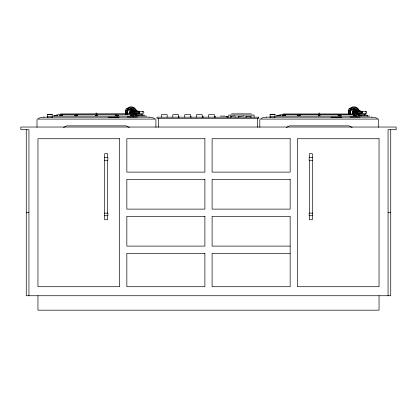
<?xml version="1.0" encoding="UTF-8"?>
<svg xmlns="http://www.w3.org/2000/svg" width="417" height="417" viewBox="0 0 417 417"><rect width="100%" height="100%" fill="white"/><g stroke="black" fill="none" stroke-linecap="round" stroke-linejoin="round"><path stroke-width="0.63" d="M355.383 113.429L355.383 112.877M355.711 113.429L355.711 112.877L355.195 112.877L355.253 113.429M74.784 115.728C77.432 116.296 78.651 114.076 74.784 115.728L76.551 115.728M297.582 115.728C300.381 116.192 301.512 114.029 297.582 115.728L299.349 115.728M133.273 113.429L133.404 112.293M356.071 113.429L356.201 112.293M356.243 115.832L353.194 115.186L356.238 115.837M134.482 113.429L134.858 112.293M357.286 113.429L357.661 112.293M134.555 113.778L60.189 114.023M357.353 113.778L357.056 114.05L282.987 114.023M127.743 110.515L128.055 110.203L134.258 110.203L134.571 110.51M350.541 114.133L350.556 110.474A0.933 0.876 -90 0 1 350.77 109.911M118.308 115.728L117.683 115.848A1.392 0.292 5.1 0 1 117.052 115.817L115.457 115.248L116.114 115.128A1.392 0.292 5.1 0 1 116.739 115.165L118.308 115.728L115.853 115.728M341.106 115.728L340.481 115.848A1.392 0.292 5.1 0 1 339.855 115.817L338.255 115.248L338.912 115.128A1.392 0.292 5.1 0 1 339.542 115.165L341.106 115.728L339.266 115.728M282.544 115.832L285.337 115.186L282.575 115.843M350.556 110.474L357.056 110.203L357.369 110.51M139.028 113.033L139.21 112.204L138.658 111.61M361.951 112.856L360.903 113.195M142.385 112.032L143.12 111.589L138.454 111.589M365.188 112.032C366.147 110.531 367.737 113.137 365.959 113.299L355.331 113.299M137.068 113.434L136.265 112.1L130.177 112.1L130.177 111.579L131.006 110.958L138.037 110.958L138.762 111.579L138.762 113.434L131.96 113.429L131.584 112.293M359.871 113.434L359.068 112.1L352.975 112.1L352.975 111.579L353.804 110.958L360.835 110.958L361.565 111.579L361.565 113.434L354.758 113.429L354.387 112.293M59.787 115.728L62.534 115.186L59.787 115.728L60.997 115.728M63.546 127.503L66.73 125.851L126.179 125.851L129.364 127.503M286.349 127.503L289.534 125.851L348.982 125.851L352.167 127.503M136.734 113.195L137.725 113.174M138.871 113.174L138.105 113.195M359.751 113.195L360.523 113.174M38.228 118.418L41.544 117.344L44.421 117.135M261.032 118.418L263.659 117.485L266.833 117.135M56.53 115.181L53.955 115.843L60.189 114.248L132.726 114.248M279.327 115.181L276.726 115.843L282.987 114.248L355.524 114.248M132.528 113.299L143.38 113.268L143.959 112.204L143.099 111.589M96.457 115.128C93.278 115.942 99.632 115.942 96.457 115.128A1.345 0.287 -1.6 0 1 97.052 115.165M319.255 115.128C316.081 115.942 322.435 115.942 319.255 115.128A1.345 0.287 -1.6 0 1 319.855 115.165M149.187 117.135L148.515 117.141L151.371 117.344L154.681 118.418M371.318 117.141L371.985 117.135M130.266 108.498L132.043 108.498M353.069 108.498L354.846 108.498M133.513 108.722L126.596 108.722A0.933 0.876 -90 0 0 125.83 109.614L125.83 114.029M356.316 108.722L349.399 108.722A0.933 0.876 -90 0 0 348.628 109.614L348.628 114.029M133.513 109.614L127.367 109.614A0.933 0.876 -90 0 0 126.596 110.505L126.596 114.133M356.316 109.614L350.165 109.614A0.933 0.876 -90 0 0 349.399 110.505L349.399 114.133M127.352 114.055A0.975 0.975 0 0 1 127.253 113.805L127.253 110.442A0.975 0.975 0 0 1 127.988 109.723L134.326 109.718A0.975 0.975 0 0 1 135.056 110.442M350.15 114.055A0.975 0.975 0 0 1 350.051 113.805L350.056 110.442A0.975 0.975 0 0 1 350.786 109.723L357.124 109.718A0.975 0.975 0 0 1 357.859 110.442M130.177 111.579L138.762 111.579M352.975 111.579L361.565 111.579M366.121 111.61L361.711 111.589A0.943 0.85 -90 0 1 362.123 112.444M132.914 112.877L132.392 112.877L132.45 113.429M95.874 113.132L97.036 113.132M318.677 113.132L319.839 113.132M231.555 113.862L251.289 113.862M47.288 114.399L52.182 114.399M270.091 114.399L274.98 114.399M133.059 114.529L134.326 114.529A0.975 0.975 0 0 0 135.056 113.805M132.96 114.732L142.927 114.732M356.332 114.732L365.73 114.732M135.103 115.181L144.709 115.181M357.901 115.181L367.513 115.181M56.295 115.248L57.598 115.248M61.283 115.248L62.56 115.248M75.941 115.248L77.718 115.248M115.108 115.248L117.297 115.248M130.401 115.248C139.507 116.838 126.502 114.842 131.694 115.248M134.644 115.248L138.58 115.764M279.098 115.248L281.006 115.248M284.081 115.248L285.364 115.248M298.739 115.248L300.516 115.248M337.906 115.248L340.095 115.248M353.204 115.248L354.497 115.248M358.047 115.248L361.383 115.764M132.059 115.728L133.299 115.728M282.585 115.728L283.795 115.728M354.862 115.728L356.097 115.728M53.037 116.072L146.805 116.072M220.395 116.077L225.123 116.077M232.79 116.077L234.907 116.077M242.386 116.077L243.898 116.077M275.84 116.072L369.608 116.072M190.543 116.536L191.122 116.536L191.122 117.182M225.79 116.536L227.562 116.536L227.562 117.182M232.311 116.536L230.544 116.536L230.544 117.182M235.803 116.536L235.86 117.182M241.714 116.536L238.164 116.536L238.164 117.182M47.288 116.89L52.182 116.89M270.091 116.89L274.98 116.89M127.206 116.989L137.245 116.989M350.009 116.989L360.048 116.989M371.677 117.135L374.852 117.485L377.484 118.418M45.02 117.182L147.889 117.182M267.823 117.182L370.692 117.182M37.004 119.09L155.906 119.09M259.807 119.09L378.709 119.09M26.266 212.722L28.935 212.722M388.065 212.722L390.734 212.722M290.159 246.108L212.107 246.108L212.107 216.334L290.159 216.334L290.159 286.714L212.107 286.714L212.107 253.327L290.159 253.327M266.526 117.135L267.198 117.141M43.728 117.135L44.395 117.141M131.157 111.224L130.995 111.224A1.23 1.23 0 0 0 130.068 113.049A1.23 1.23 0 0 0 132.111 113.205M354.09 113.664L352.803 112.903M131.287 113.664L130 112.903M365.959 113.299L365.527 113.195M131.584 113.174A0.855 0.855 0 0 1 131.162 113.299L130.938 113.278A0.855 0.855 0 0 1 130.312 112.241M359.418 115.248C357.432 114.826 363.103 116.14 361.315 115.764M136.614 115.248C134.628 114.826 140.294 116.14 138.517 115.764M359.188 115.181L359.188 114.732M350.853 114.05L350.556 113.778M128.009 114.029L127.758 113.778M359.537 113.195L360.121 113.434M136.953 113.195L137.323 113.434M359.735 113.434L359.631 113.388A1.089 0.98 -90 0 1 359.428 113.215M136.938 113.434L136.833 113.388A1.089 0.98 -90 0 1 136.63 113.215M359.928 110.958L360.512 111.579L360.611 113.388A1.089 0.98 -90 0 0 360.814 113.215A0.943 0.85 -90 0 0 362.092 112.689M137.13 110.958L137.714 111.579L137.813 113.388A1.089 0.98 -90 0 0 138.017 113.215M361.805 111.824L362.045 112.423M358.625 110.562L357.979 109.416A5.046 5.046 0 0 0 350.259 108.993M135.827 110.562L135.181 109.416A5.046 5.046 0 0 0 127.456 108.993M356.999 110.958L357.286 112.1M134.201 110.958L134.488 112.1M355.524 112.877L355.581 113.429M132.721 112.877L132.778 113.429M390.734 129.708L390.734 295.736L26.266 295.736L26.266 129.708M388.065 295.736L388.065 129.708L396.15 129.708L396.15 127.034L20.85 127.034L20.85 129.708L28.935 129.708L28.935 295.736M379.043 295.736L379.043 310.175L37.957 310.175L37.957 295.736M378.709 119.856L378.709 127.294M367.268 115.181L367.268 116.072M364.786 114.732L364.786 115.181M358.568 112.1L353.475 112.1M357.572 110.958L356.525 110.958M355.977 110.958L354.93 110.958M353.955 113.664L353.741 113.278A0.855 0.855 0 0 1 353.324 111.855M341.924 117.182L336.623 117.182M336.248 117.182L330.947 117.182M312.302 157.683L312.302 153.67L309.44 153.67L309.44 157.683M312.302 160.258L312.302 213.144M312.302 215.725L312.302 219.733L309.44 219.733L309.44 215.725M309.44 160.258L309.44 213.144M274.98 117.406L274.98 114.289L270.091 114.289L270.091 117.406M259.807 119.856L259.807 127.294M257.654 118.381L257.654 127.19M254.109 117.182L254.109 115.061L228.735 115.061L228.735 117.182M251.941 115.061L251.941 115.337M251.107 117.182L251.107 116.536L245.79 116.536L245.79 117.182M250.523 116.536L250.523 117.182M246.369 116.536L246.369 117.182M238.748 116.536L238.748 117.182M231.127 116.536L231.127 117.182M230.903 115.061L230.903 115.337M226.978 116.536L226.978 117.182M215.417 117.182L215.417 116.536L214.833 116.536L214.833 117.182M214.395 117.182L214.395 114.691L208.583 114.691L208.583 117.182M203.267 117.182L203.267 116.536L202.688 116.536L202.688 117.182M202.261 117.182L202.261 114.691L196.449 114.691L196.449 117.182M190.543 117.182L190.517 114.691L184.705 114.691L184.705 117.182M178.976 117.182L178.976 116.536L178.398 116.536L178.398 117.182M178.612 117.182L178.612 114.691L172.794 114.691L172.794 117.182M167.17 117.182L167.17 114.691L161.358 114.691L161.358 117.182M158.559 118.381L158.559 127.19M155.906 119.856L155.906 127.294M141.983 114.732L141.983 115.181M136.39 114.732L136.39 115.181M135.77 112.1L130.677 112.1M134.774 110.958L133.727 110.958M133.174 110.958L132.126 110.958M131.157 113.299L131.157 113.664M127.738 114.133L127.738 110.505A0.933 0.876 -90 0 1 127.967 109.911M119.121 117.182L113.825 117.182M113.445 117.182L108.149 117.182M107.56 157.683L107.56 153.67L104.698 153.67L104.698 157.683M107.56 160.258L107.56 213.144M107.56 215.725L107.56 219.733L104.698 219.733L104.698 215.725M104.698 160.258L104.698 213.144M52.182 117.406L52.182 114.289L47.288 114.289L47.288 117.406M37.004 119.856L37.004 127.294M127.201 109.019A0.933 0.876 -90 0 1 127.738 108.722M127.253 110.442A1.001 1.001 0 0 1 127.988 109.723M96.457 115.848A1.345 0.287 -1.6 0 1 95.863 115.817M132.309 113.361A1.486 1.486 0 0 1 130.328 113.69A1.486 1.486 0 0 1 129.833 111.746A1.486 1.486 0 0 1 131.725 111.078M132.168 113.252A1.308 1.308 0 0 1 130.005 113.085A1.308 1.308 0 0 1 130.985 111.146M136.14 113.158A5.046 5.046 0 0 1 135.786 114.425M126.132 113.049A5.046 5.046 0 0 1 126.101 112.168M136.745 113.247A5.661 5.661 0 0 1 136.349 114.67M125.725 114.086A5.661 5.661 0 0 1 125.939 110.224M126.69 108.952A5.661 5.661 0 0 1 135.671 109.051L136.395 110.338A5.661 5.661 0 0 1 136.682 111.282M137.746 113.257A0.943 0.85 -90 0 1 136.901 113.257M138.256 111.537A0.943 0.85 -90 0 1 139.075 113.111M138.897 113.257A0.943 0.85 -90 0 1 138.048 113.257M138.22 111.391A1.089 0.98 -90 0 1 139.419 112.726A1.089 0.98 -90 0 1 137.782 113.215A1.089 0.98 -90 0 1 137.594 113.388L136.614 113.388A1.089 0.98 -90 0 1 136.416 113.215M137.532 113.257A0.943 0.85 -90 0 1 136.682 113.257M349.999 109.019A0.933 0.876 -90 0 1 350.541 108.722M357.859 113.805A0.975 0.975 0 0 1 357.124 114.529M350.051 110.442A1.001 1.001 0 0 1 350.786 109.723M319.255 115.848A1.345 0.287 -1.6 0 1 318.661 115.817M354.909 113.205A1.23 1.23 0 0 1 352.871 113.049A1.23 1.23 0 0 1 353.793 111.224M354.387 113.174A0.855 0.855 0 0 1 353.96 113.299M355.112 113.361A1.486 1.486 0 0 1 353.131 113.69A1.486 1.486 0 0 1 352.631 111.746A1.486 1.486 0 0 1 354.528 111.078M354.971 113.252A1.308 1.308 0 0 1 352.803 113.085A1.308 1.308 0 0 1 353.788 111.146M358.938 113.158A5.046 5.046 0 0 1 358.584 114.425M359.543 113.247A5.661 5.661 0 0 1 359.146 114.67M348.529 114.086A5.661 5.661 0 0 1 348.737 110.224M349.493 108.952A5.661 5.661 0 0 1 358.469 109.051L359.193 110.338A5.661 5.661 0 0 1 359.48 111.282M361.018 111.391A1.089 0.98 -90 0 1 362.222 112.726A1.089 0.98 -90 0 1 360.58 113.215A0.943 0.85 -90 0 1 359.699 113.257M361.054 111.537A0.943 0.85 -90 0 1 361.492 111.537M360.601 113.215A1.089 0.98 -90 0 1 360.397 113.388L359.418 113.388A1.089 0.98 -90 0 1 359.214 113.215M360.33 113.257A0.943 0.85 -90 0 1 359.485 113.257M258.691 117.182L157.021 117.182L157.021 118.381L258.691 118.381L258.691 117.182M119.622 138.731L37.957 138.731L37.957 286.714L119.622 286.714L119.622 138.731M204.893 138.731L126.841 138.731L126.841 172.117L204.893 172.117L204.893 138.731M290.159 138.731L212.107 138.731L212.107 172.117L290.159 172.117L290.159 138.731M379.043 138.731L297.378 138.731L297.378 286.714L379.043 286.714L379.043 138.731M107.852 157.683L104.406 157.683L104.406 160.258L107.852 160.258L107.852 157.683M312.594 157.683L309.148 157.683L309.148 160.258L312.594 160.258L312.594 157.683M204.893 179.336L126.841 179.336L126.841 209.115L204.893 209.115L204.893 179.336M290.159 179.336L212.107 179.336L212.107 209.115L290.159 209.115L290.159 179.336M107.852 213.144L104.406 213.144L104.406 215.725L107.852 215.725L107.852 213.144M312.594 213.144L309.148 213.144L309.148 215.725L312.594 215.725L312.594 213.144M204.893 216.334L126.841 216.334L126.841 246.108L204.893 246.108L204.893 216.334M204.893 253.327L126.841 253.327L126.841 286.714L204.893 286.714L204.893 253.327"/></g></svg>
